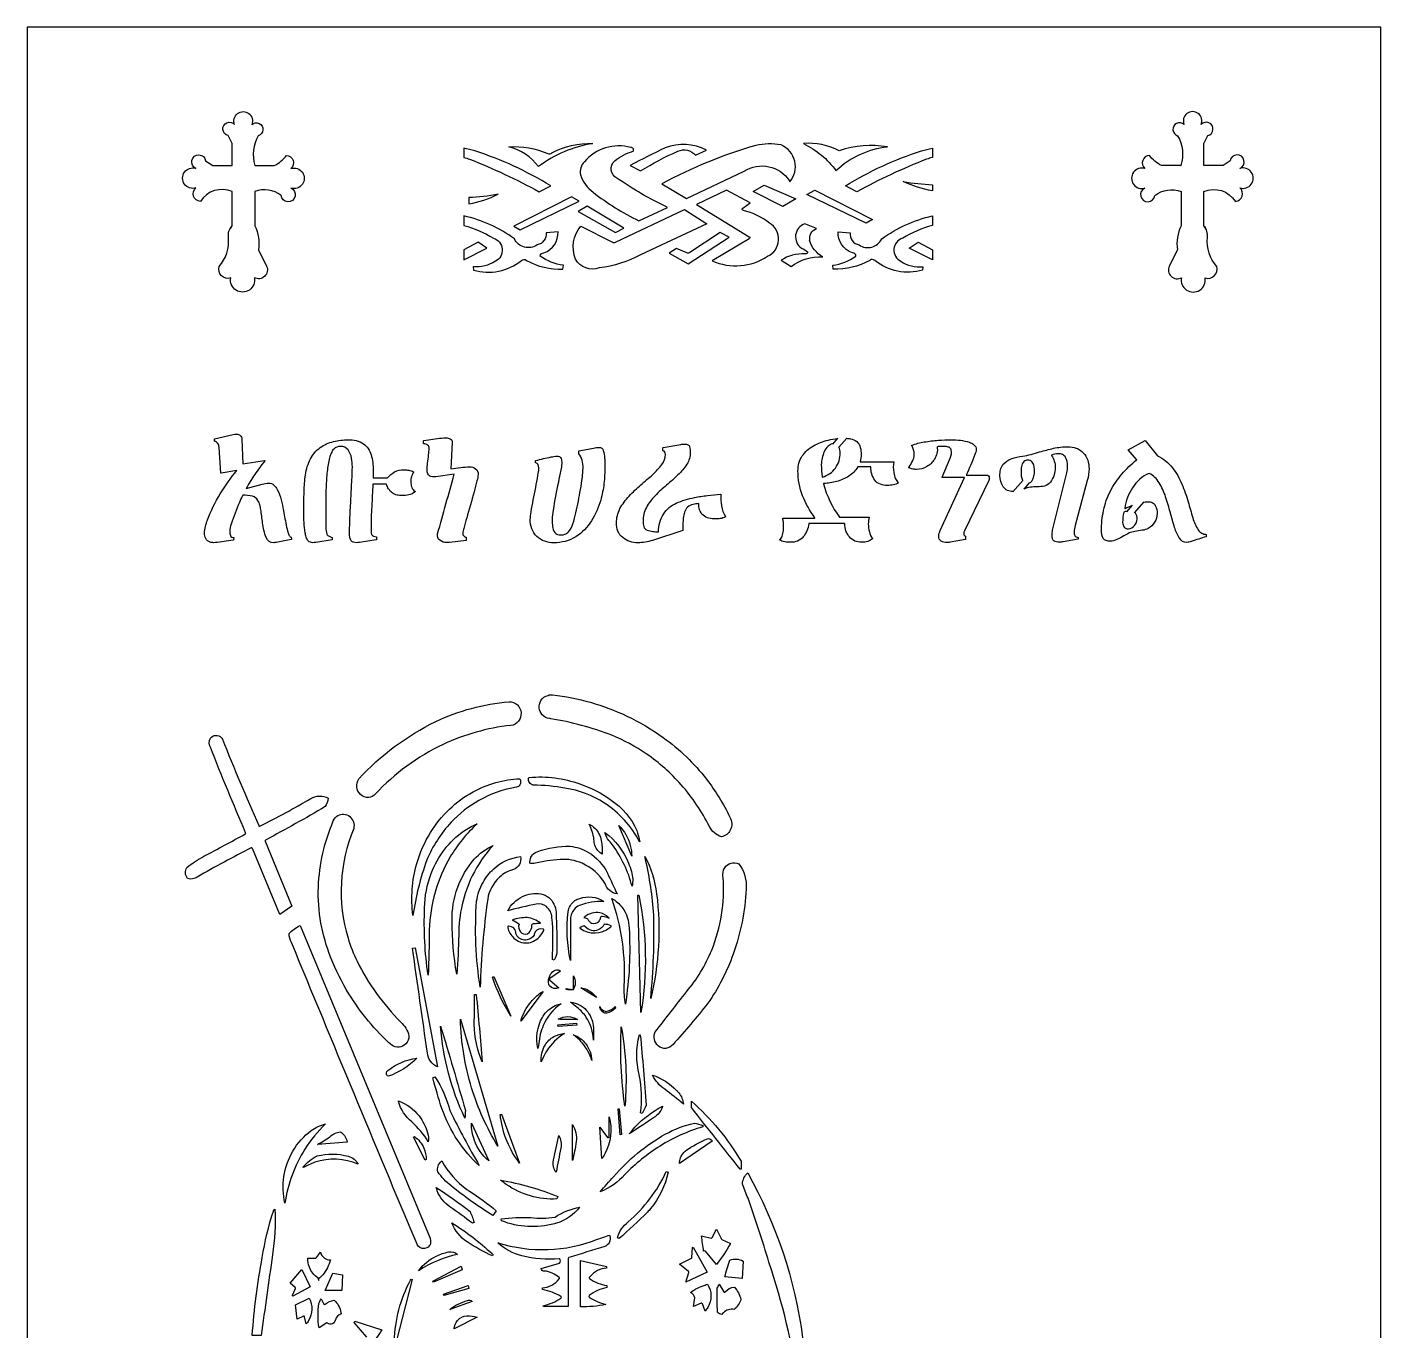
# Model space of a CAD drawing. Header units: millimetres. Extents: x -300 to 300, y -800 to 800.
# Drawn here: x -300 to 300, y 222 to 800 of the extents above; entities that cross this region are included whole.
import ezdxf

# ---------------------------------------------------------------- set-up
doc = ezdxf.new("R2010")
doc.units = ezdxf.units.MM
doc.layers.add('Default', color=70, linetype='Continuous')

msp = doc.modelspace()

# ---------------------------------------------------------------- linework, layer by layer
at = {"layer": 'Default'}
for points in [[(-300, -800), (300, -800), (300, 800), (-300, 800)], [(40.64, 723.8), (34.87, 720.46), (21.76, 727.16), (26.66, 729.87)], [(74.61, 714.71), (71.81, 713.08), (45.62, 725.81), (49.09, 727.74)], [(-84.26, 711.76), (-81.47, 710.13), (-55.27, 722.87), (-58.74, 724.8)], [(-55.8, 718.18), (-39.27, 708.91), (-35.52, 710.83), (-51.85, 720.59)], [(-106.44, 701.17), (-106.44, 696.84), (-96.2, 701.93), (-100.14, 704.66)], [(101.2, 701.17), (101.2, 696.84), (90.96, 701.93), (94.9, 704.66)], [(-56.4, 357.44), (-64.67, 356.85), (-64.72, 357.66), (-56.5, 358.33)], [(-37.19, 308.89), (-37.97, 320.4), (-37.63, 320.43), (-36.52, 308.98)], [(-160.14, 246.85), (-160.46, 239.82), (-167.86, 239.82), (-164.44, 247.58)], [(-120.18, 244.02), (-107.62, 250.58), (-107.16, 249.01), (-119.95, 243.49)], [(-104.52, 242.08), (-104.24, 240.68), (-115.28, 237.62), (-115.45, 238.22)]]:
    msp.add_lwpolyline(points, close=True, dxfattribs=at)
for points in [[(-209.14, 711.9), (-209.14, 727.11, 0.365586), (-223.2, 722.7, -0.669678), (-225.16, 728.68, -1.366471), (-225.17, 737.36, -1.705425), (-220.86, 740.68), (-217.75, 738.66), (-209.14, 738.66), (-209.14, 748.4), (-210.91, 751.92, -1.381163), (-208.01, 756.8, -1.504179), (-200.42, 756.79, -1.271399), (-197.56, 751.84, 0.206514), (-199.04, 738.66), (-199.08, 738.58), (-190.47, 738.58, 0.123228), (-185.08, 743.07, -0.677806), (-183.05, 737.28, -1.362826), (-183.06, 728.61, -1.74445), (-187.43, 725.34, 0.260182), (-199.08, 727.04), (-199.08, 711.9, -0.148572), (-197.49, 701.24), (-193.82, 694.01, -0.714486), (-199.23, 688.85, -1.199378), (-209.74, 688.76, -0.587864), (-214.93, 693.81, 0.206048), (-210.73, 706.67, -0.22721), (-209.14, 711.9, 0.065039), (-210.19, 710.34)], [(221.48, 711.9), (221.48, 727.11, -0.365586), (235.54, 722.7, 0.669678), (237.49, 728.68, 1.366471), (237.5, 737.36, 1.705425), (233.19, 740.68), (230.09, 738.66), (221.48, 738.66), (221.48, 748.4), (223.25, 751.92, 1.381163), (220.34, 756.8, 1.504179), (212.75, 756.79, 1.271399), (209.9, 751.84, -0.206514), (211.38, 738.66), (211.41, 738.58), (202.8, 738.58, -0.123228), (197.41, 743.07, 0.677806), (195.39, 737.28, 1.362826), (195.4, 728.61, 1.74445), (199.77, 725.34, -0.260182), (211.41, 727.04), (211.41, 711.9, 0.148572), (209.82, 701.24), (206.15, 694.01, 0.714486), (211.56, 688.85, 1.199378), (222.08, 688.76, 0.587864), (227.26, 693.81, -0.206048), (223.07, 706.67, 0.22721), (221.48, 711.9, -0.065039), (222.52, 710.34)], [(63.22, 617.69, -0.025475), (64.88, 617.45, -0.114786), (67.71, 616.19, -0.154102), (69.28, 613.58, -0.065534), (69.63, 610.52, 0.006449), (69.63, 610.52, -0.08076), (69.15, 607.33, 0.508904), (69.24, 607.2), (84.06, 607.2, 0.084839), (84.08, 602.44, 0.056564), (84.86, 599.75, 0.133799), (86.25, 597.97, -0.100686), (83.92, 597.02, -0.039835), (81.23, 596.77, -0.090075), (78.18, 597.27, -0.14073), (75.7, 599.08, -0.165068), (73.94, 604.91, 0.423781), (73.84, 605.01), (68.23, 605.01, 0.266768), (68.14, 604.96, -0.120461), (64.18, 600.86, -0.075234), (58.77, 598.52, -0.052403), (53.08, 597.61, 0.473449), (52.98, 597.49, 0.097231), (60.05, 582.76, 0.236956), (60.13, 582.72), (73.22, 582.72, 0.071966), (72.82, 579.74, 0.052962), (73.28, 576.25, 0.13601), (74.78, 573.19, -0.122901), (72.55, 571.98, 0.010751), (72.55, 571.98, -0.068641), (69.91, 571.57, -0.101271), (66.88, 572.14, -0.11879), (64.41, 573.98, -0.180032), (62.4, 579.74, 0.420116), (62.3, 579.84), (46.49, 579.84, 0.385437), (46.39, 579.75, -0.147485), (43.99, 573.98, -0.124971), (41.48, 572.12, -0.097577), (38.39, 571.57, -0.026921), (35.78, 571.77, -0.042983), (34.51, 572.07, -0.095099), (33.51, 572.62, 0.170137), (34.6, 574.24, 0.058026), (35.16, 576.75, 0.028051), (35.3, 578.79, 0.041301), (35.16, 580.56, -0.018537), (34.96, 582.2), (49.01, 582.2, 0.606508), (49.1, 582.36, -0.055114), (43.71, 592.22, -0.097021), (41.65, 603.26, 0.008803), (41.65, 603.27, -0.153483), (43.52, 609.83, -0.11042), (48.47, 614.33, -0.070337), (55, 616.91, -0.037278), (59.31, 617.63)], [(56.96, 615.17, 0.151858), (55.01, 614.2, 0.101173), (53.27, 611.72, 0.093461), (52, 606, 0.005161), (52, 606, 0.038722), (52.42, 600.58, 0.454865), (52.55, 600.5, 0.159905), (58.28, 604.5, 0.004256), (58.28, 604.5, 0.163938), (60.37, 611.19, 0.105031), (59.77, 613.77)], [(136.86, 594.04, -0.102973), (134.52, 594.54, -0.137781), (132.61, 596.2, -0.149397), (131.15, 601.12, -0.058714), (131.43, 603.69, -0.103861), (132.5, 606.01, -0.140033), (136.17, 608.6, -0.051605), (141.2, 609.79, 0.032468), (144.96, 610.53, 0.006764), (148.75, 611.62, -0.017199), (154.91, 613.23, -0.055494), (161.2, 613.93, -0.084064), (164.95, 613.32, -0.116917), (168.11, 611.22, -0.109312), (170.06, 607.97, -0.079751), (170.64, 604.21, -0.067179), (169.87, 598.98), (169.87, 598.98), (164.47, 578.96, 0.071438), (164.05, 576.13, 0.106674), (164.37, 574.51, 0.029921), (164.38, 574.5, 0.277369), (165.77, 573.74), (165.77, 572.98, -0.00576), (159.19, 571.77, -0.025598), (157.41, 571.57, -0.171176), (155.03, 572.24, -0.144037), (154.4, 573.3, -0.061197), (154.26, 574.55, -0.055287), (154.5, 576.91), (160.81, 602.33, 0.06239), (161.16, 605.58, 0.129196), (160.27, 609.17, 0.172216), (158.88, 610.48, 0.107216), (157.03, 610.83, 0.109679), (154.04, 610.19, 0.482529), (154.01, 610.04, -0.102563), (155.25, 607.48, 0.012915), (155.25, 607.48, -0.071473), (155.7, 604.63, -0.068861), (155.15, 601.43, -0.085997), (153.51, 598.27, -0.17716), (150.84, 596.52, -0.057233), (147.67, 596.18, 0.090415), (141.76, 595.24)], [(195, 589.41, -0.024265), (196.82, 589.53, -0.101264), (198.66, 589.2, -0.180527), (199.99, 587.93, -0.116034), (200.82, 584.26, -0.147549), (199.68, 580.5, 0.008782), (199.68, 580.49, -0.123496), (196.84, 577.72, -0.084651), (194.21, 576.89, 0.00803), (194.21, 576.89, -0.004509), (190.95, 576.37, 0.078565), (188.4, 575.69, 0.012098), (188.4, 575.69, 0.023119), (186.01, 574.36, -0.029851), (182.97, 572.75, -0.102044), (179.89, 572.06, -0.077216), (178.23, 572.29, -0.180503), (176.92, 573.27, -0.086272), (176.32, 574.89, -0.045497), (176.17, 576.62, -0.052617), (177.07, 585.67, -0.067769), (180.12, 594.24, -0.055893), (185.22, 601.79, -0.044272), (191.73, 608.16, 0.425787), (191.74, 608.31), (187.93, 612.6), (195.57, 616.77), (200.92, 609.9, 0.118191), (200.95, 609.87, -0.116701), (207.58, 604.6, -0.066905), (211.81, 597.37, -0.029558), (214.54, 589.53, 0.002094), (216.64, 582.34, 0.077369), (219.04, 577.09, 0.116703), (220.59, 575.62, 0.127043), (222.56, 575.08), (222.56, 574.06, -0.002285), (215.97, 571.95, -0.048478), (213.89, 571.5, -0.25877), (210.83, 573.27, 0.007102), (210.82, 573.27, -0.066473), (208.59, 578.12, -0.010661), (206.7, 584.67, 0.020295), (204.59, 591.73, 0.062091), (201.68, 597.95, 0.133692), (197.36, 602.12, 0.233828), (197.27, 602.13, 0.149802), (189.94, 595.78, 0.106641), (186.45, 586.7, 0.598333), (186.59, 586.59, -0.016894), (189.89, 587.98)], [(144.29, 597.86, 0.146121), (145.23, 598.69, 0.095132), (146.19, 600.96, 0.056005), (146.51, 603.12, 0.010103), (146.51, 603.12, 0.047701), (146.3, 605.21, 0.12689), (145.43, 607.15, 0.014403), (145.43, 607.15, 0.231211), (143.46, 607.96, 0.188351), (141.81, 607.37, 0.021282), (141.8, 607.36, 0.156767), (140.7, 605.13, 0.049847), (140.49, 602.7, 0.095391), (141.09, 599.16, 0.026555), (141.18, 598.94)], [(187.3, 585.27, 0.065841), (186.09, 584.99, 0.262633), (186.03, 584.91, 0.044478), (185.54, 580.3, 0.172095), (186.19, 578.35, 0.013108), (186.19, 578.34, 0.227963), (188.06, 577.54, 0.235105), (190.8, 579.01, 0.167567), (191.98, 581.94, 0.185144), (191.2, 584.45, 0.073261), (190.82, 584.76)], [(-149.45, 219.1), (-155, 225.62), (-154.69, 226.22), (-142.79, 222.38, 0.088347), (-150.9, 205.08, 0.071605)]]:
    msp.add_lwpolyline(points, format="xyb", dxfattribs=at)
for points in [[(-106.44, 746.25), (-106.44, 742.21, -0.030108), (-103.91, 741.4, -0.034815), (-73, 726.92), (-67.94, 729.54, 0.061459), (-101.58, 745.11, 0.042432)], [(-86.5, 746.9, -0.118121), (-69.16, 743.91, 0.25512), (-67.44, 744.17, -0.138874), (-49.28, 748.36, 0.123493), (-73.3, 738.16, 0.165876)], [(-86.5, 746.9, -0.118121), (-69.16, 743.91, 0.25512), (-67.44, 744.17, -0.138874), (-49.28, 748.36, 0.123493), (-73.3, 738.16, 0.165876)], [(-54.8, 734.5, 0.152391), (-49.1, 726.74, 0.051165), (-28.92, 714.09), (-16.11, 720.06, -0.045133), (-38.56, 733.06, -0.551774), (-39.59, 740.63, -0.111091), (-31.4, 744.91, 0.623545), (-32.45, 746.63, 0.290629), (-53, 740.28, 0.223919)], [(-32.69, 738.57), (-28.1, 736.27, -0.032913), (-11.57, 744.96, -0.34378), (-3.79, 743.15), (1.05, 745.45, 0.215672), (-17.15, 746.43, 0.015164)], [(-18.67, 730.52), (-7.72, 723.92), (17.83, 736.12, -0.408034), (37.89, 731.87, 0.007031), (37.99, 731.37, 0.503473), (34.18, 747.76, 0.096559), (22.92, 747.51, 0.052221)], [(81.27, 746.9, 0.118121), (59.97, 745.19, 0.138874), (44.04, 748.36, -0.123493), (58.5, 736.36, -0.165876)], [(101.2, 746.25), (101.2, 742.21, 0.030108), (98.67, 741.4, 0.034815), (67.76, 726.92), (62.7, 729.54, -0.061459), (96.34, 745.11, -0.042432)], [(3.65, 696.34, 0.254283), (28.2, 698.37, 0.605119), (29.04, 713.11, 0.10274), (17.46, 718.7, -0.732514), (17.2, 719.71), (20.42, 722.01), (10.01, 727.65), (-3.38, 721.34), (20.04, 707.03, -0.615846), (19.98, 706.08)], [(101.2, 730.12), (101.2, 727.34, -0.067276), (88.3, 731.56, 0.039034)], [(-104.15, 724.4), (-104.15, 721.63, 0.067276), (-91.25, 725.85, -0.039034)], [(-106.44, 716.25), (-106.44, 712.05, -0.06387), (-93.29, 706.46, -0.664962), (-92.41, 696.16, -0.160764), (-102.26, 693.68), (-102.12, 692.23, 0.24547), (-80.95, 696.51, -0.387452), (-78.68, 696.56, 0.135157), (-62.49, 692.61), (-62.32, 694.37, -0.108398), (-72.58, 698.37, -0.449549), (-70.98, 699.91, 0.334431), (-64.69, 709.21), (-69.98, 708.82, -0.389071), (-73.96, 703.41, -0.45766), (-84, 706.08, 0.105271)], [(-54.57, 711.75), (-40.55, 704.57, 0.223071), (-39.19, 704.57), (-8.62, 719.11), (1.21, 712.78), (-28.07, 699.05, -0.08741), (-46.4, 693.2, -0.366798), (-56.93, 697.05, -0.278179)], [(101.2, 716.25), (101.2, 712.05, 0.06387), (88.06, 706.46, 0.664962), (87.17, 696.16, 0.160764), (97.03, 693.68), (96.89, 692.23, -0.24547), (75.72, 696.51, 0.387452), (73.45, 696.56, -0.135157), (57.25, 692.61), (57.08, 694.37, 0.108398), (67.35, 698.37, 0.449549), (65.75, 699.91, -0.334431), (59.45, 709.21), (64.74, 708.82, 0.389071), (68.72, 703.41, 0.45766), (78.77, 706.08, -0.105271)], [(-12.23, 701.78), (-15.5, 699.76), (-7.08, 695.08), (11.17, 706.78), (7.14, 708.96), (-6.21, 699.99, -0.241363), (-7.63, 699.87)], [(52.61, 698.07, -0.181446), (46.72, 705.43, -0.085492), (46.96, 705.36, -0.376997), (49.82, 710.65), (44.66, 712.77, 0.61234), (43.19, 701.98, -0.115167), (45.93, 700.3, -0.477134), (44.81, 699.4, 0.158975), (34.16, 696.59), (38.56, 693.84, -0.177271)], [(-182.93, 572.8), (-189.63, 571.51, -0.049397), (-190.7, 571.4, -0.321957), (-194.02, 573.64, -0.047986), (-195.02, 576.88, -0.020133), (-195.6, 580.22, -0.006669), (-195.99, 583.13, 0.009318), (-196.41, 586.03, 0.025485), (-196.87, 588.17, 0.066536), (-197.69, 590.17, 0.194707), (-200.08, 591.95, 0.062683), (-204.45, 592.4, 0.021223), (-205.93, 589.27, 0.023517), (-209.54, 579.64, 0.056515), (-210.2, 576.4, 0.09256), (-209.89, 574.55, 0.180103), (-209.3, 573.9, 0.089182), (-208.43, 573.63, -0.445901), (-208.34, 573.51), (-208.55, 572.6, -0.310286), (-208.64, 572.52), (-215.82, 571.51, -0.035477), (-217.27, 571.4, -0.075533), (-218.92, 571.63, -0.209891), (-220.85, 573.22, -0.008996), (-220.85, 573.22, -0.116039), (-221.34, 575.64, -0.066392), (-220.91, 578.57, -0.019133), (-220.03, 581.45, -0.006689), (-220.03, 581.46, -0.046508), (-214.38, 593.04, -0.03636), (-207.11, 603.33), (-213.96, 602.18, -0.441221), (-214.08, 602.27), (-214.92, 613.53, 0.108193), (-215.43, 615.31, 0.214084), (-216.87, 616.38, -0.351731), (-216.95, 616.48), (-216.95, 617.36, -0.350894), (-216.88, 617.45), (-208.6, 619.31, -0.060654), (-207.29, 619.49, -0.183824), (-205.53, 618.94, -0.03192), (-205.52, 618.93, -0.200821), (-204.83, 617.22), (-204.42, 606.33), (-194.75, 607.88, -0.678073), (-194.65, 607.73, 0.011109), (-199.1, 601.63, 0.024237), (-202.94, 595.39), (-195.85, 597.33, -0.084873), (-192.87, 597.79, -0.181902), (-190.59, 596.93, -0.095474), (-189.1, 595.03, -0.058657), (-187.42, 590.41, -0.019282), (-186.39, 585.61, 0.005179), (-184.99, 578.32, 0.041644), (-184.02, 574.87, 0.065007), (-183.61, 574.24, 0.171781), (-183, 573.88, -0.334978), (-182.92, 573.79), (-182.85, 572.91, -0.381916)], [(-128.06, 593.93, -0.087153), (-130.75, 592.55, -0.023496), (-130.76, 592.54, -0.055699), (-133.73, 592.26, -0.058308), (-136.05, 592.51, -0.101012), (-138.2, 593.47, -0.013559), (-138.21, 593.47, -0.09017), (-139.77, 595.27, -0.050195), (-140.74, 597.34), (-146.75, 597.34, -0.001756), (-147.27, 587.48, 0.014173), (-147.55, 577.57, 0.047861), (-147.34, 575.07, 0.209908), (-146.45, 574.3, -0.018865), (-146.45, 574.29, 0.048928), (-145.25, 573.95, -0.361366), (-145.16, 573.85), (-145.16, 572.69, -0.372489), (-145.25, 572.59), (-152.72, 571.51, -0.039165), (-154.06, 571.4, -0.08105), (-155.46, 571.6, -0.213358), (-156.57, 572.54, -0.01682), (-156.58, 572.55, -0.10159), (-157.07, 575.36, -0.011706), (-156.9, 582.55, -0.001445), (-156.48, 591.07, 0.002217), (-156.06, 599.17, -0.003544), (-156.06, 599.17, 0.012756), (-155.85, 604.98, 0.044056), (-156.23, 608.85, -0.010275), (-156.23, 608.86, 0.122051), (-157.72, 612.49, 0.254558), (-161.07, 614.03, -0.017941), (-161.08, 614.03, 0.072843), (-162.73, 613.79, 0.136631), (-164.09, 612.91, 0.084305), (-165.23, 611.1, 0.039012), (-165.92, 609.06, 0.035864), (-167.01, 602.97, 0.015714), (-167.5, 596.07, 0.004397), (-167.64, 589.73), (-167.64, 579.92, -0.007177), (-167.57, 578.09, 0.072758), (-167.12, 575.22, 0.155766), (-166.15, 574.23, 0.058475), (-164.83, 573.7, -0.337584), (-164.76, 573.6), (-164.76, 572.69, -0.371315), (-164.85, 572.59), (-172.1, 571.51, -0.04128), (-173.38, 571.4, -0.205477), (-175.38, 572.16, -0.032075), (-175.39, 572.17, -0.098407), (-176.28, 573.9, -0.035496), (-176.77, 575.76, -0.035469), (-177.25, 580.39, -0.011042), (-177.34, 585.03, -0.007145), (-177.23, 594.01, -0.02331), (-176.67, 601.49, -0.007559), (-176.67, 601.49, -0.082894), (-174.35, 608.57, -0.126418), (-170.11, 613.55, -0.096236), (-164.22, 616.19, -0.061539), (-157.71, 617, -0.054292), (-154.15, 616.65, -0.108068), (-150.85, 615.23, -0.169743), (-147.52, 610.41, -0.072862), (-146.6, 603.47, -0.019149), (-146.66, 600.14), (-140.23, 600.14, -0.08465), (-137.11, 602.86, -0.021873), (-137.1, 602.86, -0.12509), (-132.99, 603.75, -0.064588), (-130.83, 603.5, -0.037317), (-128.78, 602.87, -0.45096), (-128.73, 602.72, 0.03821), (-129.67, 600.64, 0.067348), (-129.95, 598.39, 0.088009), (-129.53, 596.01, 0.13849), (-128.06, 594.09, -0.499519)], [(-100.11, 601.68, -0.03994), (-100.61, 598.86, -0.0082), (-101.87, 593.95, -0.002382), (-105.17, 582.34, 0.00389), (-106.43, 577.75, 0.029241), (-106.92, 575.49, 0.224688), (-106.49, 574.42, 0.075452), (-105.4, 573.77, -0.305502), (-105.34, 573.67), (-105.34, 572.41, -0.382463), (-105.43, 572.31), (-112.75, 571.51, -0.052083), (-114.1, 571.44), (-114.1, 571.44), (-114.1, 571.44, -0.164152), (-117.07, 572.44, -0.310332), (-118.05, 575.31, -0.002439), (-114.37, 588.6, 0.000956), (-110.69, 601.71), (-118.78, 600.61, -0.070077), (-119.78, 600.53, -0.077613), (-120.99, 600.7, -0.219305), (-122.4, 601.91, -0.113038), (-122.75, 603.69, -0.030288), (-122.5, 606.68, 0.003573), (-122.05, 610.39, -0.008007), (-122.05, 610.39, 0.029272), (-121.8, 613.15, 0.093867), (-121.95, 614.02, 0.159902), (-122.49, 614.68, 0.113865), (-124.21, 615.29, -0.37983), (-124.29, 615.39), (-124.29, 616.55, -0.372543), (-124.21, 616.65), (-118.18, 617.53, -0.036068), (-114.31, 617.88, -0.107558), (-112.48, 617.48, -0.349898), (-111.58, 615.87), (-112.17, 604.18, -0.004602), (-107.8, 604.73, -0.026204), (-103.86, 605.01, -0.168181), (-101.21, 604.19, -0.010067), (-101.2, 604.18, -0.252481)], [(-43.92, 604.98, -0.028494), (-44.34, 597.57, -0.040896), (-45.78, 590.3, -0.074366), (-49.9, 581.02, -0.109089), (-56.8, 574.05, -0.00371), (-56.8, 574.04, -0.146274), (-66.57, 571.37, -0.088541), (-70.59, 572.02, -0.22001), (-76.32, 577.57, -0.093727), (-77.01, 581.6, -0.007221), (-77.01, 581.6, -0.034389), (-76.62, 585.08, -0.01007), (-75.67, 590.38, 0.006649), (-73.57, 601.25, 0.029064), (-73.19, 604.35, 0.081629), (-73.49, 605.79, -0.030931), (-73.5, 605.8, 0.291217), (-74.54, 606.78, -0.360616), (-74.62, 606.87), (-74.62, 607.72, -0.341181), (-74.55, 607.81, -0.014665), (-67.78, 609.39, -0.042637), (-65.2, 609.78, -0.117398), (-64.1, 609.57, -0.217611), (-63.35, 608.69, -0.078156), (-63.03, 606.56, -0.018761), (-63.03, 606.55, -0.033892), (-63.49, 603.52, -0.003957), (-64.54, 598.19, 0.008497), (-66.89, 585.86, 0.034305), (-67.31, 581.6, 0.027616), (-67.13, 578.56), (-67.13, 578.56, 0.124213), (-66.13, 575.91, 0.148192), (-64.94, 575.08, 0.15566), (-61.63, 575.16, 0.12014), (-60.08, 576.19, 0.102447), (-58.11, 579.77, 0.019901), (-56.74, 584.7, 0.010834), (-54.74, 594.94, 0.011192), (-53.9, 600.4, 0.027858), (-53.59, 604.42, 0.063905), (-54.04, 608.01, -0.010912), (-54.04, 608.01, 0.135203), (-55.49, 610.8, -0.188985), (-55.52, 610.87), (-55.52, 612.03, -0.359031), (-55.44, 612.13, -0.006754), (-48.98, 613.35, -0.03558), (-46.45, 613.64, -0.008721), (-46.44, 613.64, -0.344272), (-44.63, 612.23, -0.074612), (-44.03, 608.95, -0.014516)], [(9.46, 582.81, -0.099311), (7.28, 582.09, -0.031616), (5.03, 581.92, -0.065817), (2.19, 582.26, -0.109215), (-0.37, 583.55, -0.008404), (-0.37, 583.56, -0.14339), (-1.93, 586, -0.074476), (-2.3, 588.75, 0.038167), (-4.85, 588.33, 0.105343), (-7.25, 587.2, 0.132671), (-8.65, 584.95, 0.050764), (-9.18, 582.32, 0.01911), (-9.35, 579.6), (-9.35, 576.86, -0.324557), (-9.42, 576.77), (-22.85, 572.39, -0.081079), (-29.3, 571.37, -0.080727), (-32.86, 571.9, -0.094248), (-36.02, 573.63, -0.131572), (-38.17, 576.54, -0.095906), (-38.79, 580.09, -0.122981), (-37.24, 586.48, -0.003152), (-37.24, 586.48, -0.066757), (-33.19, 592.04, -0.027232), (-27.93, 597.06, 0.008995), (-22.67, 601.69, -0.004288), (-22.67, 601.69, 0.056286), (-18.65, 606.13, -0.007736), (-18.65, 606.13, 0.158152), (-17.09, 610.52, 0.095994), (-17.3, 611.53, -0.019158), (-17.3, 611.54, 0.343166), (-18.07, 612.07, -0.433077), (-18.18, 612.17), (-18.18, 613.47, -0.364366), (-18.1, 613.56), (-10.28, 614.93, -0.045661), (-8.3, 615.07, -0.131246), (-7.12, 614.83, -0.223353), (-6.38, 613.84, -0.068804), (-6.06, 611.47, -0.143252), (-7.58, 606.15, -0.064356), (-11.53, 601.44, -0.013644), (-16.58, 596.91, 0.021982), (-21.65, 592.22, 0.071609), (-25.53, 587.02, 0.125668), (-27.02, 580.86, -0.008843), (-27.02, 580.86, 0.078463), (-26.7, 578.58, 0.226646), (-25.2, 576.92, 0.055177), (-22.67, 576.37, 0.027874), (-20.17, 576.23, -0.050178), (-19.57, 580.34, -0.090799), (-17.85, 584.25, -0.137906), (-12.27, 588.91, -0.05962), (-4.21, 591.41, -0.018755), (1.54, 592.32, -0.005696), (7.33, 592.95, -0.442822), (7.44, 592.85, 0.030284), (7.75, 587.71, 0.107184), (9.49, 582.95, -0.428534)], [(126.45, 600, -0.117055), (126.2, 598.98), (115.44, 576.68, 0.103642), (115.09, 575.38, 0.360239), (115.86, 574.3, -0.338674), (115.94, 574.2), (115.94, 572.9, -0.362594), (115.85, 572.8), (109.09, 571.58, -0.049075), (107.53, 571.44, -0.131336), (105.1, 572.04, -0.017547), (105.09, 572.05, -0.278425), (104.03, 574.24, -0.080811), (104.24, 575.56, -0.030975), (104.7, 576.84), (115.4, 600.29), (105.63, 600.29, -0.537632), (105.54, 600.43), (109.15, 608.91, 0.164959), (109.47, 612.61, 0.225136), (108.61, 613.69, 0.06217), (106.91, 614.03, 0.022351), (105.15, 614.1, 0.049407), (103.33, 613.88, -0.186505), (102.11, 608.33, -0.123559), (98.74, 605.1, -0.133746), (94.24, 603.9, -0.031985), (92.48, 604.04, -0.134475), (90.78, 604.62, -0.412983), (90.76, 604.76, 0.037026), (92.33, 607.51, -0.016978), (92.33, 607.52, 0.113202), (93.19, 610.45, 0.147433), (92.05, 614.43, -0.474902), (92.1, 614.58, -0.053395), (97.59, 616.05, -0.025134), (103.87, 616.79, -0.016125), (109.53, 617), (109.53, 617, -0.02844), (113.61, 616.79, -0.057544), (117.62, 615.91, -0.091388), (119.65, 614.81, -0.227634), (120.67, 612.69, -0.023226), (120.67, 612.69, -0.061015), (120.42, 611.52, -0.013552), (120.03, 610.42, -0.015971), (116.2, 601.37), (125.02, 601.37, -0.181594), (126.06, 601.05, -0.035603), (126.07, 601.04, -0.214029)], [(-67.11, 503.97, -0.082374), (-34.24, 494.55, -0.043936), (-18.05, 485.03, -0.072615), (1.06, 466.57, -0.051449), (11.46, 449.76, -0.257681), (11.61, 443.89, -0.234812), (7.81, 441.02, -0.217155), (2.4, 445.58, 0.063816), (-10.08, 464.03, 0.062292), (-25.56, 477.76, 0.054515), (-40.89, 486.01, 0.053275), (-67.94, 493.36, 0.02354), (-68.44, 493.39, -0.19894), (-71.74, 495.08, -0.317115), (-72.27, 501.37, -0.215371), (-69.07, 503.71, -0.131247)], [(-86.41, 500.85, -0.214169), (-82.71, 499.51, -0.374238), (-82.19, 492.27, -0.216028), (-85.65, 490.35, 0.083496), (-115.63, 481.92, 0.094997), (-145.7, 459.86, -0.175099), (-148.55, 458.46, -0.215885), (-152.25, 459.72, -0.358449), (-153.03, 466.63, -0.093524), (-118.89, 492.1, -0.090531)], [(-182.65, 410.3), (-187.91, 406.61), (-200.16, 435.87, 0.450177), (-200.7, 436.09, 0.013053), (-224.56, 423.16, -0.246678), (-228.87, 422.51, -0.339622), (-229.14, 427.4, -0.052056), (-221.63, 432.35, 0.003116), (-203.31, 442.24, 0.376107), (-203.13, 442.81, -0.008126), (-218.74, 480.68, -0.301939), (-218.67, 484.65, -0.489352), (-213.93, 484.97, -0.059341), (-213.46, 484.33, 0.009102), (-197.33, 445.97, 0.441491), (-196.8, 445.76, 0.015923), (-174.28, 457.93, -0.273337), (-166.56, 458.08, -0.113264), (-167.86, 454.37, -0.010288), (-194.31, 439.55, 0.374625), (-194.5, 438.99)], [(-128.98, 406.09, -0.103091), (-127.27, 429.14, -0.069159), (-121.19, 442.9, -0.063933), (-112.86, 453.21, -0.066129), (-102.35, 460.92, -0.116009), (-81.56, 466.73, -0.263189), (-81.68, 464.01, -0.183695), (-83.04, 462.95, 0.08926), (-99.72, 457.11, 0.074738), (-112.04, 447.43, 0.089264), (-122.83, 430.72, 0.05134)], [(-28.46, 438.72, 0.062061), (-35.28, 448.38, 0.064178), (-44.13, 455.93, 0.109688), (-61.64, 462.57, 0.046304), (-75.7, 463.84, -0.20389), (-77.38, 465.04, -0.172046), (-77.78, 466.96, -0.318575), (-77.42, 467.34, -0.105055), (-55.03, 464.48, -0.069659), (-41.1, 457.28, -0.13142), (-29.74, 443.86, -0.007313)], [(-170.91, 418.72, -0.089245), (-164.28, 448.1, -0.161388), (-162.21, 450.42, -0.308429), (-157.02, 449.99, -0.282407), (-155.24, 444.62, 0.173787), (-157.77, 396.11, 0.03955), (-153.75, 385.78, 0.077832), (-134.4, 358.83, -0.159189), (-130.79, 352.75, -0.185891), (-132.18, 349.21, -0.38983), (-138.38, 348.57, -0.072953), (-157.41, 371.43, -0.040815), (-165.38, 387.35, -0.102254)], [(-100.53, 446.76, 0.074282), (-112.45, 432.07, 0.125713), (-121.75, 399.74, -0.013472), (-122.28, 379.72, -0.046884), (-123.81, 409.47, -0.089431), (-120.91, 424.72, -0.074688), (-114.81, 435.53, -0.073043), (-106.55, 443.47, -0.057087)], [(-50.92, 446.57, -0.167729), (-46.54, 442.32, -0.076128), (-45.57, 439.38, -0.049464), (-45.06, 433.25, -0.187193), (-48.34, 437.22, -0.086874), (-48.76, 439.85, 0.091228)], [(-32.03, 432.34), (-37.81, 446.02, -0.139959), (-32.66, 437.2, -0.062582)], [(-31.88, 419.04, 0.09743), (-40.62, 437.45, 0.016497), (-42.7, 440.06, -0.076665), (-43.89, 442.87, -0.134854), (-33.47, 429.34, -0.029093), (-32.17, 425.59, -0.134545)], [(-93.48, 437.14, 0.072908), (-102.7, 423.68, 0.114739), (-108.67, 397.55, -0.013455), (-109.57, 380.14, -0.044466), (-111.64, 403.64, -0.093219), (-109.15, 418.61, -0.09295), (-101.84, 431.01, -0.095708)], [(-81.36, 432.25, -0.190641), (-81.84, 428.65, -0.202361), (-84.5, 426.52, 0.115869), (-90.64, 423.12, 0.167345), (-95.87, 413.41, 0.025857), (-99.21, 374.27, -0.056136), (-100.78, 412.42, -0.089817), (-97.93, 420.77, -0.082535), (-93.18, 426.77, -0.154528)], [(-77.12, 429.24, -0.29096), (-74.94, 433.91, -0.081282), (-73.68, 434.43, -0.095822), (-59.33, 436.83, -0.105286), (-51.26, 434.1, -0.143523), (-42.82, 424.91, -0.001415), (-38.46, 415.64, -0.141707), (-41.76, 417.15, -0.132154), (-43.85, 420.26, 0.091869), (-43.91, 420.4, 0.152608), (-53.98, 429.24, 0.120634), (-63.68, 430.95, 0.032192), (-75.39, 429.21, -0.139263)], [(-23.62, 369.32, 0.032158), (-22.3, 406.34, 0.041377), (-25.93, 430.98, -0.002696), (-26.16, 432.32, -0.089818), (-21, 415.74, -0.091172)], [(18.66, 417.84, -0.075635), (12.92, 388.94, -0.065209), (1.71, 367.17, -0.01574), (-13.73, 348.92, -0.429754), (-20.34, 348.3, -0.325718), (-21.64, 354.49, 0.002904), (-7.82, 372.25, 0.079196), (3.4, 390.73, 0.114224), (8.51, 422.73, 0.026309), (8.41, 423.27, -0.188168), (9.18, 427.22, -0.397294), (15.48, 428.98, -0.179804)], [(-67.21, 386.59, 0.038509), (-67.38, 405.25, 0.215822), (-69.84, 410.03, 0.213092), (-74.34, 411.17, 0.007467), (-87, 408.22, -0.158943), (-80.4, 414.54, -0.156329), (-72.25, 415.66, -0.121467), (-68.79, 414.02, -0.212005), (-65.58, 407.54, -0.012349), (-65.18, 389.59, -0.024726), (-66.35, 386.36)], [(-44.42, 412.33, 0.095841), (-55.21, 410.52, 0.117129), (-57.58, 408.75, 0.187854), (-59.18, 403.87, -0.00128), (-59.15, 386.13, -0.085655), (-60.21, 407.72, -0.205563), (-57.21, 412.7, -0.089481), (-55.1, 413.69, -0.234523)], [(-28.95, 415.06, -0.094227), (-27.97, 363.05), (-29.37, 415.06)], [(-40.83, 413.63, -0.10698), (-36.26, 409.67, -0.160143), (-33.19, 400.42, -0.053331), (-34.84, 366.83, -0.038413), (-35.39, 374.81, 0.098875)], [(-81.96, 402.32, 0.272998), (-81.33, 398.89, 0.294039), (-78.27, 397.98, 0.219777), (-76.31, 400.83, 0.047065), (-76.23, 401.66, -0.400707), (-75.6, 402.52, -0.044721), (-72.52, 402.74, 0.146553), (-78.37, 405.14, 0.111026), (-85, 404, -0.102196)], [(-53.09, 401.46, 0.040678), (-54.88, 400.8, 0.56493), (-54.92, 400.43, 0.332062), (-41.72, 400.71, 0.015801), (-41.15, 401.18, 0.541688), (-41.2, 401.55, 0.106503), (-44.21, 402.23, -0.175547), (-46.89, 399.72, -0.313058), (-52.5, 400.95, -0.026517), (-52.88, 401.39, 0.032552)], [(-51.44, 404.42, 0.194937), (-49.83, 402.76, 0.337182), (-46.48, 403.63, 0.124464), (-45.81, 405.11, -0.428926), (-45, 405.79, -0.059361), (-42, 404.97, 0.150602), (-46.19, 407.26, 0.225578), (-52.75, 405.56, 0.018923), (-53.23, 405.14, -0.221266)], [(-179.04, 401.66), (-122.22, 265.04, -0.122507), (-121.14, 260.8, -0.208875), (-122.87, 258.73, -0.340544), (-126.67, 259.55, -0.06873), (-127.19, 260.38, -0.001681), (-182.81, 394.14, -0.132951), (-183.86, 398.09, -0.088395)], [(-84.25, 400.44, 0.156318), (-86.57, 401.36, 0.531738), (-86.96, 400.78, 0.153493), (-84.3, 396.08, 0.203711), (-78.42, 393.93, 0.096076), (-75.5, 394.69, 0.158935), (-71.01, 399.41, 0.536701), (-71.34, 400.04, 0.343164), (-74.76, 398.82, 0.118103), (-75.31, 397.32, -0.203255), (-78.35, 395.27, -0.279578), (-82.76, 397, -0.060192), (-83.4, 398.05, 0.221198)], [(-128.03, 391.82), (-118.12, 339.06, -0.141577), (-121.24, 341.55, -0.120175), (-122.59, 345.03, 0.000778), (-129.18, 391.57)], [(-85.6, 361.4, -0.054396), (-93.73, 378.74), (-93.13, 379.04)], [(-63.63, 381.43), (-68.27, 378.12, 0.481153), (-68.3, 377.43), (-64.36, 374.06, -0.345961), (-68.41, 374.94, -0.035558), (-68.72, 375.37, -0.212626), (-67.98, 380.03, -0.134039), (-65.92, 381.86, -0.330216)], [(-61.08, 373.75), (-58.34, 373.25, 0.449032), (-57.87, 373.67), (-57.87, 379.37, -0.297091), (-58.08, 373.08, -0.018132), (-61.14, 373.23)], [(-81.2, 359.24, -0.102245), (-76.63, 367.84, -0.064513), (-72.4, 371.77, -0.090743), (-71.25, 372.38)], [(-47.68, 369.8), (-54.57, 374.06, -0.145647), (-49.37, 371.67, -0.058262)], [(-100.94, 371.1, -0.003537), (-98.28, 341.22, -0.094439), (-101.82, 357.86, 0.002789), (-101.69, 371.04)], [(-63.37, 367, 0.140625), (-71.25, 357.32, 0.084155), (-73.18, 349.38, -0.008065), (-73.6, 347.12, -0.185165), (-71.62, 360.95, -0.007857), (-71.32, 361.46, -0.145282), (-65.9, 366.18, -0.056645)], [(-59.12, 367.71, -0.184107), (-52.15, 364.08, -0.153615), (-49.09, 357.27, -0.046723), (-49.04, 350.9, 0.138283), (-52.17, 360.94, 0.082816), (-56.16, 365.27, -0.016121)], [(-91.34, 303.85, -0.063045), (-102.97, 329.67, -0.066846), (-107.97, 360.09)], [(-56.1, 359.94, -0.016824), (-64.61, 360.1, -0.29826)], [(-46.23, 365.81, 0.253883), (-43.8, 363.63, 0.011924), (-43.65, 363.6, 0.204009), (-39.39, 365.75), (-39.24, 364.97, -0.138759), (-43.27, 362.74, -0.21305), (-45.52, 364, -0.136837)], [(-116.72, 356.97, -0.002852), (-105.74, 319.69, -0.022359), (-105.99, 316.3, -0.091511)], [(-36.65, 356.79, -0.065164), (-35.03, 321.61, -0.051308)], [(-61.83, 353.73, 0.116806), (-69.69, 346.1, 0.053883), (-72.13, 341.2, -0.162605), (-70.44, 348.6, -0.127388), (-66.51, 352.42, -0.122484)], [(-57.99, 353.24, -0.147924), (-52.38, 349.13, -0.149881), (-49.71, 341.78, 0.102331), (-53.97, 349.61, 0.066223)], [(-28.11, 318.54, 0.078932), (-28.7, 335.44, -0.127388), (-28.6, 353.13), (-28.26, 353.15, -0.007305), (-25.61, 321.97, -0.029744), (-27.45, 318.32)], [(-127.26, 342.89, -0.111881), (-139.82, 334.84, -0.163543), (-140.5, 335.31, -0.428972), (-140.16, 337.34, -0.02128), (-140.07, 337.39, -0.130941)], [(-119.25, 334.61, -0.078002), (-112.57, 319.48, 0.040094), (-112.55, 319.41, 0.015667), (-99.59, 295.25, -0.062044), (-109.15, 306.35, -0.064019), (-116.15, 320.56, -0.022291), (-120.11, 334.07)], [(-9.13, 322.43, 0.024196), (-17.39, 329.04, -0.122753), (-22.88, 335.34, -0.125644), (-12.22, 328.58, -0.013874), (-11.22, 327.47, -0.16864)], [(-135.45, 323.91, -0.143231), (-126.29, 317.21, -0.095019), (-122.52, 309.73, -0.09374), (-122.18, 305.8, 0.071987), (-129.51, 314.62, -0.154999), (-135.36, 323.59, -0.004399)], [(-33.12, 309.32, -0.086843), (-21.6, 319.71, -0.021495), (-18.38, 321.54, -0.152216), (-21.36, 317.1, -0.018662), (-21.87, 316.73, -0.007107)], [(16.04, 293.63, -0.002613), (-5.53, 320.93, -0.028331), (-5.6, 323.71, -0.081913), (16.41, 297.15, -0.015919), (16.5, 293.56)], [(-167.72, 313.66, 0.061624), (-176.85, 302.55, 0.104899), (-185.73, 278.51, -0.18816), (-182.2, 301.65, -0.104416), (-174.04, 310.74, -0.097769)], [(-95.29, 297.31, -0.138004), (-101.75, 306.41, -0.088264), (-103.05, 314.02)], [(-89.79, 317.98), (-81.74, 296.35, -0.130757), (-90.12, 316.52, -0.007392), (-90.28, 317.8)], [(-58.28, 297.48), (-58.28, 313.47, -0.167121), (-56.62, 305.86, -0.018774)], [(-42, 316.85, -0.186502), (-43.97, 300.43, -0.02791), (-45.24, 298.35), (-46.2, 312.24), (-42.71, 307.74, 0.597028), (-42.03, 307.85, 0.095925), (-42, 308.02)], [(-0.56, 312.41, 0.066544), (-19.45, 303.9, 0.061815), (-35.11, 291.21, -0.115243), (-46.03, 283.57, -0.022681), (-40.04, 290.3, -0.087542), (-17.18, 309.13, -0.074649), (-4.25, 314.03, -0.030642), (-0.52, 312.99, -0.313832)], [(-171.35, 304.57, 0.025948), (-165.81, 307.96, -0.180538), (-161.15, 310.2, -0.197839), (-158.24, 306.25, -0.023817), (-158.11, 305.61)], [(-128.32, 308.11, -0.139483), (-124.16, 302.92, -0.098421), (-123.12, 297.92), (-123.64, 297.61), (-128.7, 307.88)], [(-64.38, 308.61, -0.185185), (-63.47, 303.01, 0.002725), (-65.54, 292.23, -0.230273), (-66.71, 297.61, 0.000119)], [(3.63, 306.04), (-10.89, 296.13, -0.180867), (-8.97, 300.97, -0.047696), (-8, 301.84, -0.055888), (1.34, 307.07, -0.38987), (3.59, 306.13, -0.011782)], [(-153.34, 295.78, 0.190021), (-172.44, 296.67, 0.052441), (-177.56, 294.3), (-177.79, 294.58, -0.095973), (-171.42, 299.51, -0.133799), (-157.61, 299.33, -0.233973)], [(-92.06, 275.15), (-93.6, 273.06, -0.03389), (-112.06, 286.29, -0.087805), (-117.95, 292.51, -0.274799), (-116.46, 297.04, -0.021904), (-116.17, 297.27, 0.108684), (-105.07, 284.64, 0.009466), (-103.91, 283.83, -0.0362)], [(-65.15, 280.43, -0.166486), (-87.66, 286.89, -0.020346), (-90.14, 288.76, -0.053928), (-64.76, 281.52)], [(-15.87, 292.26, -0.119165), (-23.64, 276.14, -0.014573), (-25.03, 274.55, -0.015952), (-37.65, 262.84), (-38.38, 263.26, -0.160813), (-33.57, 270.25, 0.106184), (-16.73, 292.56)], [(56.71, 107.31, -0.150475), (52.74, 119.42, 0.072318), (41.94, 197.18, 0.045357), (28.79, 252.4, 0.012783), (19.54, 280.8, -0.031369), (17.06, 287.03, -0.20689), (19.37, 291.96, -0.095541), (43.69, 218.88, 0.015118), (51.61, 182.1, -0.049632)], [(-102.65, 269.67, 0.013307), (-112.6, 276.94, -0.160087), (-118.19, 283.96, -0.026634), (-118.68, 285.52, -0.020675), (-103.67, 274.88, -0.037549), (-101.92, 270.06, -0.251601)], [(-89.82, 271.57, -0.048786), (-76.8, 272.15, 0.077818), (-66.16, 272.37, 0.099132), (-66.02, 272.42, -0.091593), (-55.11, 276.82, -0.157077), (-65.36, 269.67, -0.011768), (-66.24, 269.43, -0.161096), (-89.73, 270.75)], [(-190.13, 275.88, -0.046409), (-191.24, 255.64, -0.000313), (-196.27, 219.91), (-200.18, 219.91, -0.032035), (-195.75, 254.48, -0.040407), (-190.85, 275.08, -0.392731)], [(-93.67, 255.19, -0.041363), (-104.99, 261.37, -0.152873), (-111.69, 269.74), (-111.72, 269.83, -0.047231), (-93.95, 256.18, -0.532967)], [(-41.87, 264.42, -0.230444), (-42.09, 260.96, -0.174568), (-43.88, 259.38, 0.00045), (-59.84, 254.45, 0.316386), (-60.13, 254.03), (-60.13, 232.74), (-71.15, 232.74), (-71.24, 233.1, 0.093954), (-63.39, 236.48, 0.553198), (-63.42, 237.22, 0.081609), (-71.52, 240.22), (-71.58, 240.98, 0.202944), (-64.15, 244.94, 0.450153), (-64.16, 245.6, 0.150044), (-70.71, 248.48, -0.508868), (-72.15, 249.62), (-64.07, 251.96, 0.538557), (-64.2, 253.91, -0.079015), (-80.67, 255.19, -0.128303), (-91.37, 261, 0.17154), (-47.26, 262.54, 0.003482)], [(-0.19, 257.25, 0.013241), (-1.15, 264.04), (3.12, 263.07, 0.333718), (3.56, 263.28), (5.53, 267), (7.78, 262.57, 0.170547), (7.97, 262.38), (11.68, 260.66, -0.04732), (5.48, 251.34), (0.68, 257.21, 0.283278)], [(-10.85, 251.51), (-5.57, 254.11, 0.260988), (-5.34, 254.47), (-5.06, 258.9), (-4.82, 259), (1.37, 248.02), (-8.07, 243.49), (-6.74, 247.84, 0.309216), (-6.88, 248.32)], [(-170.02, 256.89, 0.177842), (-168.22, 254.21, 0.169538), (-165.59, 253.43, -0.116086), (-168.98, 246.83, -0.042352), (-170.81, 245.03, 0.351503), (-170.69, 244.26, -0.052301), (-171.04, 245.38, -0.164227), (-174.9, 250.18, -0.099308), (-175.55, 254.23), (-172.03, 254.23, 0.242866), (-171.7, 254.41)], [(-109.2, 255.85, 0.090763), (-126.5, 248.61, -0.114564), (-118.67, 255.08, -0.069315), (-113.16, 256.92, -0.263388)], [(-54.8, 253.21), (-43.19, 250.53), (-43.15, 249.74, 0.205478), (-50.48, 246.07, 0.00881), (-50.73, 245.77, 0.459827), (-50.69, 245.09, 0.10861), (-43.05, 241.99), (-43.01, 241.1, 0.143718), (-50.84, 237.57, 0.468623), (-50.83, 236.88, 0.067422), (-43.5, 233.59, -0.055916), (-54.8, 232.64)], [(9.24, 245.86, -0.02314), (11.43, 253.31, -0.23557), (17.3, 252.88), (16.85, 245.17)], [(-182.37, 237.74), (-181.08, 240.7, 0.329866), (-181.2, 241.22), (-183.46, 243.16), (-178.3, 249.17), (-174.51, 241.5), (-182.15, 237.27, -0.188063)], [(-129.28, 244.76), (-136.48, 217.1), (-137.23, 217.32, -0.115769), (-130.06, 244.48), (-129.83, 244.91)], [(1.56, 242.62, -0.280792), (1.71, 232.36, -0.055124), (0.5, 230.74), (-0.68, 233.93, 0.434233), (-1.2, 234.17), (-4.65, 232.69), (-4.07, 236.56, 0.230297), (-5.92, 238.96, -0.1152), (0.52, 242.17, -0.114176)], [(16.34, 235.88, -0.137103), (13.37, 231.39, 0.265472), (8.59, 229.97, 0.045775), (7.95, 229.18, -0.215541), (6.04, 230.23, -0.025362), (5.87, 240.94, -0.032475), (6.79, 242.65), (8.72, 239.28, 0.521523), (9.35, 239.2, -0.225269), (13.53, 241.26, -0.126748)], [(-176.33, 225.01), (-177, 228.12, 0.484789), (-177.55, 228.41), (-180.27, 227.14), (-181, 233.44), (-174.96, 236.4, -0.264391), (-175.23, 226.47, -0.048941)], [(-160.81, 229.52, 0.21273), (-163.37, 226.85, 0.013047), (-163.45, 226.61, -0.227733), (-164.69, 225.13, -0.280705), (-166.79, 225.42, 0.314796), (-167.22, 225.44), (-170.61, 223.34, -0.077134), (-170.63, 234.13, -0.103518), (-169.69, 236.08), (-168.45, 233.84, 0.485263), (-167.85, 233.73, -0.148187), (-163.94, 235.49, -0.177739), (-160.88, 230.05, -0.013982)], [(-112.66, 231.43, -0.092506), (-104.87, 235.46, -0.31587), (-102.76, 235.03)], [(-110.71, 222.79, -0.163237), (-109.25, 226.56, -0.220842), (-105.06, 228.59, -0.071095), (-100.54, 228.05)]]:
    msp.add_lwpolyline(points, format="xyb", close=True, dxfattribs=at)
for points in [[(57.05, 615), (59.38, 617.66)], [(59.75, 613.67), (63.31, 617.73)], [(136.93, 593.87), (141.35, 598.92)], [(141.87, 595.08), (144.32, 597.88)], [(187.39, 585.1), (189.93, 588)], [(190.84, 584.61), (195.06, 589.44)]]:
    msp.add_lwpolyline(points, dxfattribs=at)

doc.saveas('drawing.dxf')
